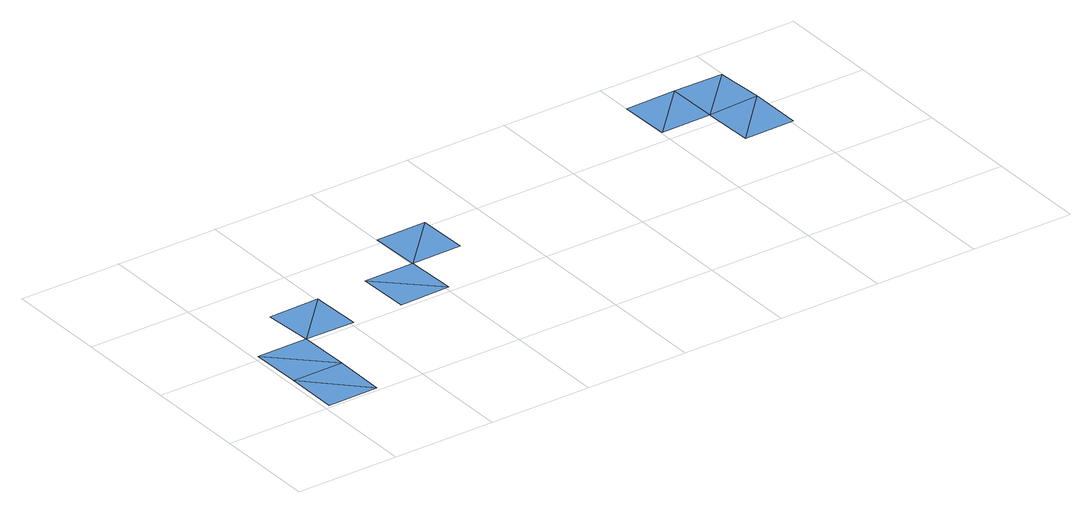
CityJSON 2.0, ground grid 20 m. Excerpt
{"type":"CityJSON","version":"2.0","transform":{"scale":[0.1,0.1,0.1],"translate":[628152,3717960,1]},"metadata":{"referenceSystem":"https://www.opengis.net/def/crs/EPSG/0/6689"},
"CityObjects":{
"waterbody1":{"type":"WaterBody","attributes":{"name":"福岡県津波浸水想定図","class":"1140","function":"2","WaterBodyTsunamiRiskAttribute.description":"1","WaterBodyTsunamiRiskAttribute.rank":"1"},"geometry":[{"type":"MultiSurface","lod":"1","boundaries":[[[0,1,2]],[[0,3,4]],[[2,3,0]],[[3,5,4]],[[5,6,7]],[[5,8,6]],[[9,10,11]],[[9,11,12]],[[12,13,14]],[[12,15,13]],[[16,17,18]],[[19,17,16]],[[20,21,22]],[[19,22,21]],[[17,19,23]],[[23,19,21]]]}]}
},
"vertices":[
[7,103,14],[9,3,11],[109,5,11],[107,104,14],[5,203,14],[105,204,14],[203,306,11],[103,304,11],[205,206,11],[303,308,11],[305,208,11],[405,210,11],[403,310,11],[501,412,10],[401,410,10],[503,312,10],[1001,422,11],[1099,524,11],[999,522,11],[1101,424,11],[1203,326,11],[1201,426,13],[1103,324,11],[1199,526,9]
]}
